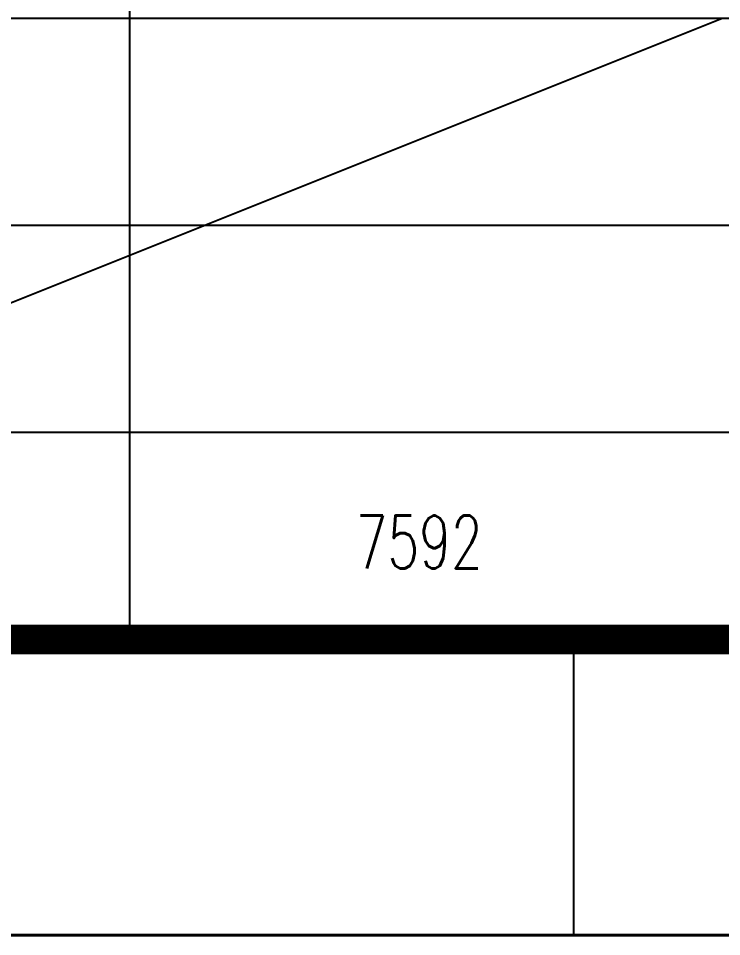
# Model space of a CAD drawing. Extents: x 175045 to 467920, y -30962 to 28493.
# Drawn here: x 263193 to 265570, y -30942 to -27837 of the extents above; entities that cross this region are included whole.
import ezdxf
from ezdxf.enums import TextEntityAlignment as Align

# ---------------------------------------------------------------- set-up
doc = ezdxf.new("R2010")
doc.units = 0
doc.header["$LTSCALE"] = 1000
doc.header["$MEASUREMENT"] = 0
doc.layers.add('PUB_TEXT', color=7, linetype='Continuous')
doc.styles.add('HZ', font='geditxt.shx', dxfattribs={"width": 0.7, "bigfont": 'dxt.shx'})
doc.styles.add('TK', font='geditxt.shx', dxfattribs={"width": 0.75, "bigfont": 'dxt.shx'})

# ---------------------------------------------------------------- blocks, each defined once
blk = doc.blocks.new('GEDI_WK_A11')
at = {"color": 3}
blk.add_line((900, 0), (900, 10), dxfattribs=at)
for points, const_width in [([(0, 0), (1050, 0), (1050, 594), (0, 594)], 0.1), ([(25, 10), (1040, 10), (1040, 584), (25, 584)], 1)]:
    blk.add_lwpolyline(points, close=True, dxfattribs=dict(at, const_width=const_width))
blk = doc.blocks.new('GEDI_TQ_2012')
at = {"color": 2}
for p, q in [((-155, 0), (-155, 28)), ((-90, 21), (-180, 21)), ((0, 14), (-170, 14)), ((0, 7), (-180, 7))]:
    blk.add_line(p, q, dxfattribs=at)
at = {"color": 7}
blk.add_line((0, 0), (-180, 0), dxfattribs=at)
blk = doc.blocks.new('A$C7DF8697A')
for name, p in [('GEDI_WK_A11', (0, 0)), ('GEDI_TQ_2012', (1040, 10))]:
    blk.add_blockref(name, p)
at = {"style": 'TK', "width": 0.85}
for tag, height, p in [('PROJECTNAME', 4.75, (985, 44)), ('PHASE', 4, (1027, 44)), ('DRAWINGNAME', 4.75, (995, 31))]:
    blk.add_attdef(tag, text='', height=height, dxfattribs=at).set_placement(p, align=Align.MIDDLE_CENTER)
for tag, p, height in [('APPROVE', (872, 32.75), 3.5), ('DESIGN', (917, 32.75), 3.5), ('REVIEW1', (872, 25.75), 3.5), ('DRAW', (917, 25.75), 3.5), ('DRAWINGNUMBER', (967, 18.5), 4), ('REVIEW2', (872, 18.75), 3.5), ('PROPORTION', (917, 18.75), 3.5), ('CHECK', (872, 11.75), 3.5), ('DATE', (917, 11.75), 3.5), ('VERSION', (1033, 11.75), 3.5)]:
    blk.add_attdef(tag, p, '', height=height, dxfattribs=at)

msp = doc.modelspace()

# ---------------------------------------------------------------- linework, layer by layer
at = {"color": 1}
msp.add_line((262069.5, -29236.7), (265569.5, -27836.7), dxfattribs=at)

# ---------------------------------------------------------------- block references
at = {"xscale": 100, "yscale": 100, "zscale": 100}
msp.add_blockref('A$C7DF8697A', (175069.5, -30936.7), dxfattribs=at)

# ---------------------------------------------------------------- texts
at = {"layer": 'PUB_TEXT', "style": 'HZ', "width": 0.7}
msp.add_text('7592', height=178.56, dxfattribs=at).set_placement((264333.2, -29696.4))

doc.saveas('drawing.dxf')
